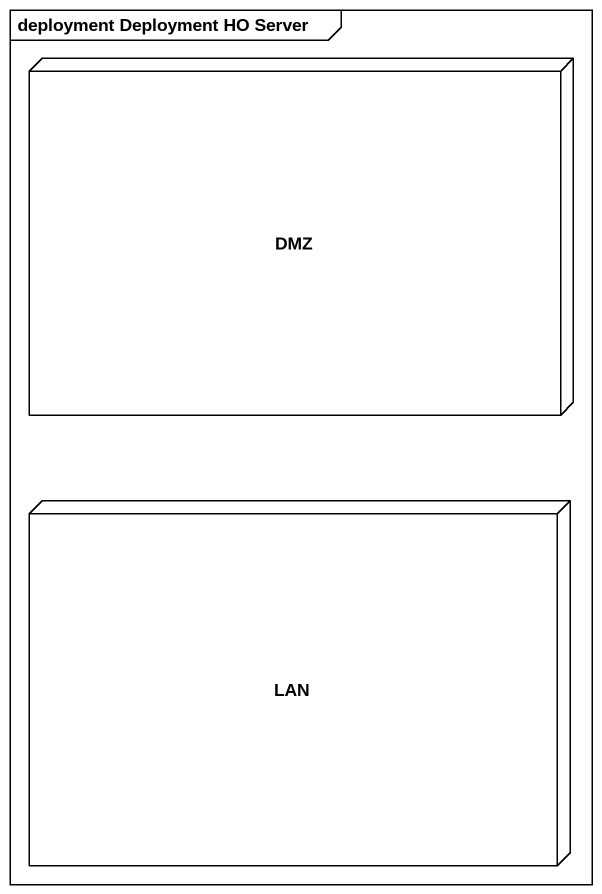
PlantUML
@startuml
mainframe deployment Deployment HO Server
node DMZ
node LAN
@enduml
